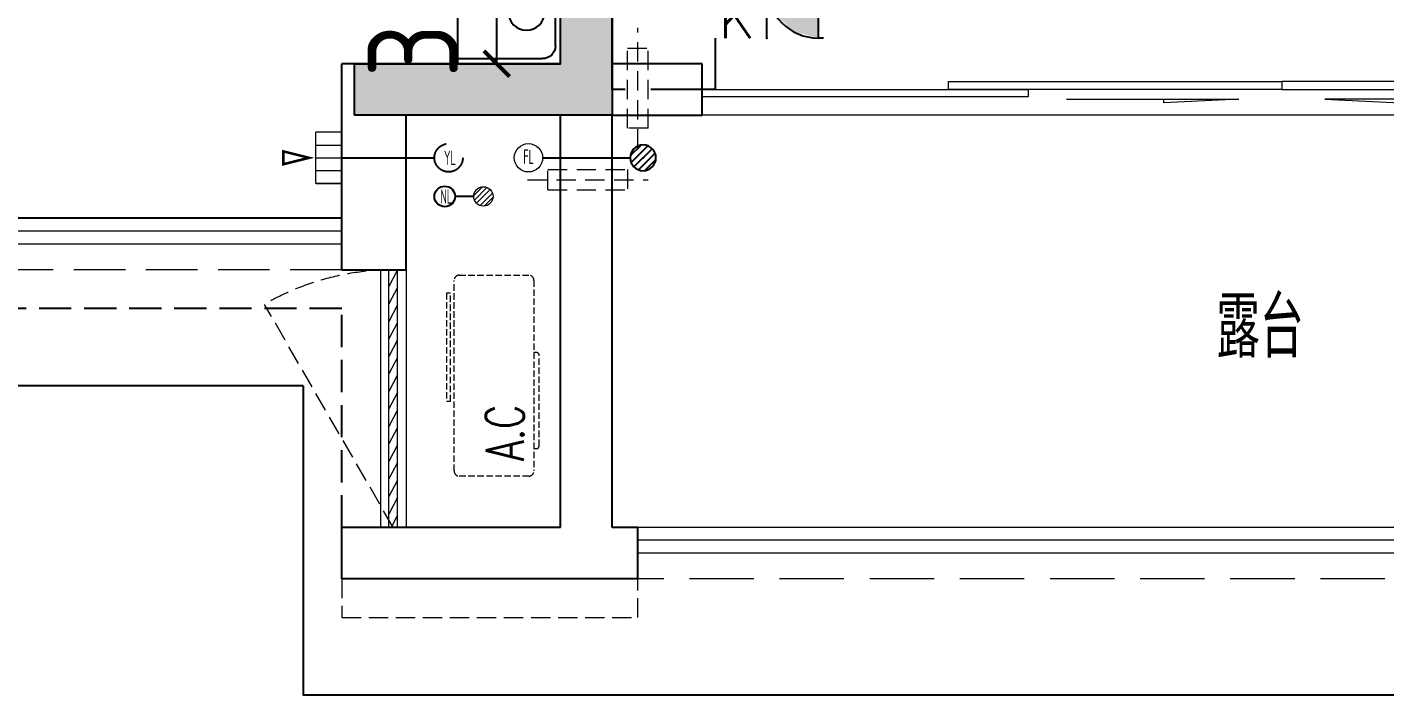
# Model space of a CAD drawing. Extents: x 3753737 to 4713801, y -857380 to 24339.
# Drawn here: x 4638777 to 4644049, y -768810 to -766217 of the extents above; entities that cross this region are included whole.
import ezdxf
from ezdxf.enums import TextEntityAlignment as Align

# ---------------------------------------------------------------- set-up
doc = ezdxf.new("R2010")
doc.units = 0
doc.header["$LTSCALE"] = 1000
doc.header["$MEASUREMENT"] = 0
for name, pattern in [('#P_--_20B1_001_t3$0$DASH', [0.35, 0.25, -0.1]), ('A户型$0$DASH', [0.35, 0.25, -0.1]), ('DASH', [0.35, 0.25, -0.1]), ('HIDDEN', [0.375, 0.25, -0.125])]:
    doc.linetypes.add(name, pattern=pattern)
doc.layers.get('0').update_dxf_attribs({"linetype": 'CONTINUOUS'})
doc.layers.get('Defpoints').update_dxf_attribs({"linetype": 'CONTINUOUS'})
for name, color, linetype in [('!!电气', 1, 'CONTINUOUS'), ('5fur', 175, 'CONTINUOUS'), ('COLU', 7, 'CONTINUOUS'), ('EQUIP-插座', 3, 'CONTINUOUS'), ('LVTRY', 252, 'CONTINUOUS'), ('ROOF', 183, 'CONTINUOUS'), ('S-砼墙填充', 251, 'CONTINUOUS'), ('VPIPE-凝结', 150, 'CONTINUOUS'), ('VPIPE-雨水', 4, 'DASH'), ('WALL', 252, 'CONTINUOUS'), ('看线', 185, 'CONTINUOUS'), ('管', 193, 'CONTINUOUS')]:
    doc.layers.add(name, color=color, linetype=linetype)
for name, color, linetype, lineweight in [('EQUIP_地漏', 7, 'CONTINUOUS', 18), ('PUB_TEXT', 7, 'CONTINUOUS', 20), ('VPIPE-废水', 31, 'TG_F', 18), ('WINDOW', 146, 'CONTINUOUS', 20), ('平面-分水线', 189, 'CONTINUOUS', 15), ('平面-栏杆', 56, 'CONTINUOUS', 15), ('平面-看线', 252, 'CONTINUOUS', 15), ('平面-空调室内机', 176, 'CONTINUOUS', 9), ('平面-空调预留孔', 252, 'CONTINUOUS', 15)]:
    doc.layers.add(name, color=color, linetype=linetype, lineweight=lineweight)
doc.styles.add('_TCH_DIM', font='SIMPLEX', dxfattribs={"bigfont": 'GBCBIG'})
doc.styles.add('_TEL_DIM', font='SIMPLEX', dxfattribs={"width": 0.8, "height": 3.5, "bigfont": 'HZTXT'})
doc.styles.get("Standard").update_dxf_attribs({"font": 'gbenor.shx', "bigfont": 'gbcbig.shx'})
doc.styles.add('TG_LINETYPE', font='SIMPLEX', dxfattribs={"width": 0.8, "height": 3, "bigfont": 'HZTXT'})
doc.linetypes.add('TG_F', pattern='A,2,-0.3,["F",TG_LINETYPE,S=0.1,R=0,X=-0.23,Y=-0.15],0', length=2.3)
doc.dimstyles.get("Standard").update_dxf_attribs({"dimscale": 100, "dimtxt": 3.5, "dimasz": 1, "dimexe": 2.5, "dimexo": 3, "dimgap": 1.5, "dimtad": 1, "dimdec": 0, "dimzin": 0, "dimdsep": 46, "dimtxsty": 'Standard', "dimblk": 'ARCHTICK', "dimcen": 0.09, "dimadec": 0, "dimazin": 0, "dimtfac": 1, "dimtdec": 0, "dimtix": 1, "dimtmove": 2, "dimatfit": 3, "dimfxl": 1, "dimtolj": 1, "dimtzin": 0, "dimarcsym": 0})

# ---------------------------------------------------------------- blocks, each defined once
blk = doc.blocks.new('$lvtry$00000171')
for p, q in [((-74.2, 10.6), (-10.6, 74.2)), ((-69.8, -27.4), (27.4, 69.8)), ((-53, -53), (53, 53)), ((-27.4, -69.8), (69.8, 27.4)), ((10.6, -74.2), (74.2, -10.6))]:
    blk.add_line(p, q)
blk.add_circle((0, 0), 75)
blk.add_point((0, 0))
blk = doc.blocks.new('$TwtSys$00000141')
at = {"color": 252}
for p, q in [((-47.1, 3.8), (-5, 45.9)), ((-47.1, 3.8), (-5, 45.9)), ((-43.6, -17.5), (17.5, 43.6)), ((-43.6, -17.5), (17.5, 43.6)), ((-33.2, -33.2), (33.2, 33.2)), ((-33.2, -33.2), (33.2, 33.2)), ((-16.2, -43.5), (43.8, 16.4)), ((-16.2, -43.5), (43.8, 16.4)), ((5.7, -46.1), (46.1, -5.7)), ((5.7, -46.1), (46.1, -5.7))]:
    blk.add_line(p, q, dxfattribs=at)
blk.add_circle((0, 0), 47, dxfattribs=at)
blk.add_circle((0, 0), 47, dxfattribs=at)
blk = doc.blocks.new('rtyryrtyeeretee')
at = {"layer": '平面-空调预留孔', "color": 252, "linetype": 'DASH', "ltscale": 0.1}
for p, q in [((669748.9, 343882), (669748.9, 343872)), ((669758.9, 343862), (670111.7, 343862)), ((670121.7, 343872), (670121.7, 343882))]:
    blk.add_line(p, q, dxfattribs=at)
blk.add_lwpolyline([(670352.8, 344221.1), (669933, 344221.1), (669933, 344206), (670352.8, 344206)], close=True, dxfattribs=at)
blk.add_lwpolyline([(670402, 343882), (669662, 343882, -0.414214), (669642, 343902), (669642, 344172, -0.414214), (669662, 344192), (670402, 344192, -0.414214), (670422, 344172), (670422, 343902, -0.414214)], format="xyb", close=True, dxfattribs=at)
for centre, start, end in [((669758.9, 343872), 180, 270), ((670111.7, 343872), 270, 0)]:
    blk.add_arc(centre, 10, start, end, dxfattribs=at)
at = {"layer": '平面-空调预留孔', "color": 252, "linetype": 'DASH', "ltscale": 0.1, "style": '_TCH_DIM', "width": 0.705882}
blk.add_text('A.C', height=146.88, dxfattribs=at).set_placement((669701.4, 343921.6))
blk = doc.blocks.new('dongkong')
at = {"layer": '平面-空调预留孔', "color": 8, "linetype": 'HIDDEN', "ltscale": 0.3}
for p, q in [((-603796, 210899.9), (-603796, 210431.5)), ((-603836, 210821), (-603836, 210510.8)), ((-603836, 210821), (-603756, 210821)), ((-603756, 210821), (-603756, 210510.8))]:
    blk.add_line(p, q, dxfattribs=at)
blk.add_lwpolyline([(-603756, 210510.8), (-603836, 210510.8)], dxfattribs=at)
blk = doc.blocks.new('dfgdfgsf')
at = {"layer": '5fur', "color": 252, "linetype": 'A户型$0$DASH'}
for p, q in [((2079391.6, -1255412.2), (2079391.6, -1254512.2)), ((2079791.6, -1254512.2), (2079791.6, -1255412.2)), ((2079791.6, -1255412.2), (2079391.6, -1255412.2))]:
    blk.add_line(p, q, dxfattribs=at)
blk = doc.blocks.new('DFSFSF')
at = {"layer": '平面-分水线'}
for p, q in [((697141.9, 775567.7), (697141.9, 775667.6)), ((697342.3, 775667.6), (697142.7, 775667.6)), ((697193.1, 775567.7), (697193.1, 775667.6)), ((697242.5, 775567.7), (697242.5, 775667.6)), ((697291.9, 775567.7), (697291.9, 775667.6)), ((697342.3, 775667.6), (697342.3, 775567.7)), ((697342.3, 775567.7), (697342.3, 775667.6)), ((697342.3, 775567.7), (697142.7, 775567.7))]:
    blk.add_line(p, q, dxfattribs=at)
blk = doc.blocks.new('DFGDGDGD')
at = {"layer": '平面-分水线', "const_width": 10}
blk.add_lwpolyline([(697267.5, 775440.7), (697242.5, 775540.7), (697217.5, 775440.7)], close=True, dxfattribs=at)
blk.add_blockref('DFSFSF', (0, 0))
blk = doc.blocks.new('GDGDGRD')
at = {"layer": 'S-砼墙填充'}
h = blk.add_hatch(color=252, dxfattribs=at)
h.dxf.hatch_style = 1
h.paths.add_polyline_path([(423216.6, 288315.4), (423216.6, 288515.4), (424016.6, 288515.4), (424016.6, 289965.4), (424216.6, 289965.4), (424216.6, 288315.4)])
at = {"layer": 'COLU', "color": 252}
blk.add_lwpolyline([(423216.6, 288315.4), (423216.6, 288515.4), (424016.6, 288515.4), (424016.6, 289965.4), (424216.6, 289965.4), (424216.6, 288315.4)], close=True, dxfattribs=at)
blk = doc.blocks.new('A$C3EB2330C')
at = {"layer": '管', "color": 252}
for p, q in [((0, 380), (330, 380)), ((380, 330), (380, 70)), ((330, 20), (0, 20))]:
    blk.add_line(p, q, dxfattribs=at)
blk.add_lwpolyline([(400, 400), (400, 0), (0, 0), (0, 400)], close=True, dxfattribs=at)
for centre, start, end in [((330, 330), 0, 90), ((330, 70), 270, 360)]:
    blk.add_arc(centre, 50, start, end, dxfattribs=at)
blk.add_ellipse((267.5, 200), major_axis=(-49.5, -49.5), ratio=1, start_param=-0.785398, end_param=5.497787, dxfattribs=at)
blk = doc.blocks.new('$DorLib2D$00000138')
at = {"color": 0, "linetype": 'Continuous'}
for p, q in [((-0.2875, 0), (-0.2875, 0.1538)), ((-0.2875, 0.1538), (0, 0.1538)), ((0, 0.1538), (0, 0)), ((0.2875, 0.1538), (0, 0.1538)), ((0.2875, 0), (0.2875, 0.1538)), ((-0.5, -0.1399), (-0.5, 0)), ((-0.5, 0), (-0.2188, 0)), ((0, 0), (-0.2875, 0)), ((-0.2188, 0), (-0.2188, -0.1399)), ((0, 0), (0.2875, 0)), ((0.2188, 0), (0.2188, -0.1399)), ((0.5, 0), (0.2188, 0)), ((0.5, 0), (0.5, -0.1946)), ((0.5, -0.1399), (0.5, 0)), ((-0.2188, -0.1399), (-0.5, -0.1399)), ((0.2188, -0.1399), (0.5, -0.1399)), ((-0.1857, -0.186), (-0.037, -0.186)), ((-0.037, -0.186), (-0.1019, -0.2583)), ((-0.1019, -0.2583), (-0.1019, -0.186)), ((0.1857, -0.186), (0.037, -0.186)), ((0.037, -0.186), (0.1019, -0.2583)), ((0.1019, -0.2583), (0.1019, -0.186))]:
    blk.add_line(p, q, dxfattribs=at)
blk = doc.blocks.new('$WINLIB2D$00000039')
at = {"color": 0}
for points in [[(-0.5, 0.5), (-0.5, -0.5)], [(0.5, 0.5), (-0.5, 0.5)], [(0.5, -0.5), (0.5, 0.5)], [(-0.5, 0.1667), (0.5, 0.1667)], [(-0.3839, -0.1667), (-0.448, 0.1667)], [(-0.3159, -0.1667), (-0.38, 0.1667)], [(-0.2479, -0.1667), (-0.312, 0.1667)], [(-0.1799, -0.1667), (-0.244, 0.1667)], [(-0.1119, -0.1667), (-0.176, 0.1667)], [(-0.0439, -0.1667), (-0.108, 0.1667)], [(0.0241, -0.1667), (-0.04, 0.1667)], [(0.0921, -0.1667), (0.028, 0.1667)], [(0.16, -0.1667), (0.0959, 0.1667)], [(0.228, -0.1667), (0.1639, 0.1667)], [(0.296, -0.1667), (0.2319, 0.1667)], [(0.364, -0.1667), (0.2999, 0.1667)], [(0.432, -0.1667), (0.3679, 0.1667)], [(0.5, -0.1667), (0.4359, 0.1667)], [(-0.4519, -0.1667), (-0.5, 0.0836)], [(-0.5, -0.1667), (0.5, -0.1667)], [(0.5, -0.5), (-0.5, -0.5)]]:
    blk.add_lwpolyline(points, dxfattribs=at)
blk = doc.blocks.new('A$C100F5A36')
at = {"layer": 'ROOF', "color": 252, "ltscale": 0.8}
for points in [[(14202.5, -18232.4), (11102.5, -18232.4), (11102.5, -9232.4), (13052.5, -9232.4), (13052.5, -8232.4), (19902.5, -8232.4)], [(14352.5, -17582.4), (11902.5, -17582.4), (11902.5, -9882.4), (13702.5, -9882.4), (13702.5, -8882.4), (19902.5, -8882.4)]]:
    blk.add_lwpolyline(points, dxfattribs=at)
at = {"layer": 'VPIPE-凝结', "color": 252}
blk.add_line((14352.5, -17347.4), (14712.5, -17347.4), dxfattribs=at)
at = {"layer": 'VPIPE-凝结', "color": 252, "ltscale": 0.1}
blk.add_line((15132.5, -17347.4), (15472.5, -17347.4), dxfattribs=at)
blk.add_lwpolyline([(14864.9, -17497.4), (14792.5, -17497.4)], dxfattribs=at)
at = {"layer": 'VPIPE-凝结', "color": 252}
blk.add_circle((14752.5, -17497.4), 40, dxfattribs=at)
at = {"layer": 'VPIPE-废水', "color": 252}
blk.add_circle((15077.5, -17347.4), 55, dxfattribs=at)
at = {"layer": 'VPIPE-雨水', "color": 252}
blk.add_circle((14767.5, -17347.4), 55, dxfattribs=at)
at = {"layer": 'WALL', "color": 252}
for p, q in [((15202.5, -16982.4), (15202.5, -12482.4)), ((15402.5, -16982.4), (15402.5, -12682.4)), ((15202.5, -16982.4), (14352.5, -16982.4)), ((14352.5, -17782.4), (14352.5, -16982.4)), ((15752.5, -16982.4), (15402.5, -16982.4)), ((15752.5, -17182.4), (15752.5, -16982.4)), ((15202.5, -17182.4), (14602.5, -17182.4)), ((14602.5, -17782.4), (14602.5, -17182.4)), ((15202.5, -18782.4), (15202.5, -17182.4)), ((15402.5, -17182.4), (15752.5, -17182.4)), ((15402.5, -18782.4), (15402.5, -17182.4)), ((14352.5, -17782.4), (14602.5, -17782.4)), ((15202.5, -18782.4), (14352.5, -18782.4)), ((14352.5, -18982.4), (14352.5, -18782.4)), ((15502.5, -18782.4), (15402.5, -18782.4)), ((15502.5, -18982.4), (15502.5, -18782.4)), ((15302.5, -18982.4), (14352.5, -18982.4)), ((15502.5, -18982.4), (15302.5, -18982.4))]:
    blk.add_line(p, q, dxfattribs=at)
at = {"layer": 'WINDOW', "color": 252}
blk.add_line((20252.5, -17182.4), (15752.5, -17182.4), dxfattribs=at)
at = {"layer": 'WINDOW', "color": 252, "linetype": 'DASH', "ltscale": 0.3}
blk.add_lwpolyline([(14552.5, -18782.4), (14052.5, -17916.4, -0.131652), (14552.5, -17782.4)], format="xyb", dxfattribs=at)
at = {"layer": '平面-栏杆', "color": 252}
for points in [[(14352.5, -17682.4), (11802.5, -17682.4), (11802.5, -9782.4), (13602.5, -9782.4), (13602.5, -8782.4), (19902.5, -8782.4)], [(14352.5, -17632.4), (11852.5, -17632.4), (11852.5, -9832.4), (13652.5, -9832.4), (13652.5, -8832.4), (19902.5, -8832.4)], [(20152.5, -18832.4), (15502.5, -18832.4)], [(20152.5, -18882.4), (15502.5, -18882.4)]]:
    blk.add_lwpolyline(points, dxfattribs=at)
at = {"layer": '平面-看线', "color": 252, "linetype": 'DASH', "ltscale": 0.8}
blk.add_lwpolyline([(14352.5, -17782.4), (11702.5, -17782.4), (11702.5, -9682.4), (13502.5, -9682.4), (13502.5, -8682.4), (19902.5, -8682.4)], dxfattribs=at)
at = {"layer": '平面-看线', "color": 252}
blk.add_lwpolyline([(20152.5, -18782.4), (15502.5, -18782.4)], dxfattribs=at)
at = {"layer": '平面-看线', "color": 252, "linetype": 'DASH', "ltscale": 0.3}
blk.add_lwpolyline([(14352.5, -18982.4), (14352.5, -19132.4), (15502.5, -19132.4), (15502.5, -18982.4)], dxfattribs=at)
at = {"layer": '平面-看线', "color": 252, "linetype": 'DASH'}
blk.add_lwpolyline([(20152.5, -18982.4), (15502.5, -18982.4)], dxfattribs=at)
at = {"layer": '看线', "color": 252, "linetype": '#P_--_20B1_001_t3$0$DASH', "ltscale": 0.5}
blk.add_lwpolyline([(14352.5, -18782.4), (14352.5, -17932.4), (11402.5, -17932.4), (11402.5, -9532.4), (13352.5, -9532.4), (13352.5, -8532.4), (19902.5, -8532.4)], dxfattribs=at)
at = {"layer": '看线', "color": 252}
blk.add_lwpolyline([(14202.5, -18232.4), (14202.5, -19432.4), (34552.5, -19432.4), (34552.5, -17932.4), (36802.5, -17932.4)], dxfattribs=at)
at = {"color": 252}
blk.add_blockref('GDGDGRD', (-408814.1, -305497.8), dxfattribs=at)
for name, p, rotation in [('DFGDGDGD', (-761315.1, 679895.1), 270), ('rtyryrtyeeretee', (358981, -688225.3), 90)]:
    blk.add_blockref(name, p, dxfattribs=dict(at, rotation=rotation))
at = {"layer": 'EQUIP_地漏', "color": 252, "xscale": -0.8, "yscale": -0.8, "zscale": 0.8, "rotation": 180}
blk.add_blockref('$TwtSys$00000141', (14902.5, -17497.4), dxfattribs=at)
at = {"layer": 'LVTRY', "color": 252, "xscale": -0.6666666667107825, "yscale": 0.6666666667107825, "rotation": 90.00000000602213}
blk.add_blockref('$lvtry$00000171', (15522.5, -17347.4), dxfattribs=at)
at = {"layer": 'WINDOW', "color": 252}
blk.add_blockref('dfgdfgsf', (-2063989.1, 1238329.8), dxfattribs=at)
for name, p, xscale, yscale, zscale, rotation in [('$DorLib2D$00000138', (18002.5, -17082.4), 4500.011420609546, -200, 4500.011420609546, 179.9999999989443), ('$WINLIB2D$00000039', (14552.5, -18282.4), -1000, -100, -1000, 270)]:
    blk.add_blockref(name, p, dxfattribs=dict(at, xscale=xscale, yscale=yscale, zscale=zscale, rotation=rotation))
at = {"layer": '平面-空调室内机', "color": 252, "ltscale": 0.3}
for p, rotation in [((-588293.6, 193588.4), 180), ((225973.2, 586363.6), 89.99999999999999)]:
    blk.add_blockref('dongkong', p, dxfattribs=dict(at, rotation=rotation))
at = {"layer": '管', "color": 252, "xscale": -1, "rotation": 180}
blk.add_blockref('A$C3EB2330C', (14802.5, -16582.4), dxfattribs=at)
at = {"layer": 'PUB_TEXT', "color": 252, "width": 0.6}
for s, p in [('YL', (14749.3, -17375.4)), ('FL', (15057.7, -17371.2)), ('NL', (14735.7, -17525.4))]:
    blk.add_text(s, height=56, dxfattribs=at).set_placement(p)
at = {"layer": 'PUB_TEXT', "color": 252}
blk.add_text('露台', height=236.31, dxfattribs=at).set_placement((17747.4, -18123.1))
blk = doc.blocks.new('$equip$00001764')
for p, q in [((-0.5, 1.05), (-0.5, 1)), ((-0.5, 1), (0.5, 1)), ((0.5, 1.05), (0.5, 1)), ((0.5, 0.5), (-0.5, 0.5)), ((0, 0.5), (0, 0))]:
    blk.add_line(p, q)
blk.add_arc((0, 1), 0.5, 180, 0)
for p in [(-0.5, 0.5), (0.5, 0.5), (0, 0)]:
    blk.add_point(p)
for points in [[(0.433, 0.75), (-0.433, 0.75), (0.5, 1), (-0.5, 1)], [(0.25, 0.567), (-0.25, 0.567), (0.433, 0.75), (-0.433, 0.75)], [(0, 0.5), (0, 0.5), (0.25, 0.567), (-0.25, 0.567)]]:
    blk.add_solid(points)
at = {"color": 7, "style": '_TEL_DIM'}
blk.add_attdef('$TEXT$', text='', height=0.4, dxfattribs=at).set_placement((0.303, 0.211), align=Align.MIDDLE_CENTER)
at = {"color": 7, "style": '_TEL_DIM', "flags": 1}
blk.add_attdef('A', text='', height=0.00002, dxfattribs=at).set_placement((0, 0), align=Align.MIDDLE_CENTER)
blk = doc.blocks.new('_ArchTick')
at = {"color": 0, "linetype": 'ByBlock', "const_width": 0.15}
blk.add_lwpolyline([(-0.5, -0.5), (0.5, 0.5)], dxfattribs=at)
blk = doc.blocks.new('*D295')
at = {"layer": '!!电气', "color": 0, "lineweight": -2, "transparency": 16777216}
for p, q in [((4640748.6, -766059.6), (4640350.6, -766059.6)), ((4640600.6, -766359.6), (4640600.6, -766059.6)), ((4640748.6, -766359.6), (4640350.6, -766359.6))]:
    blk.add_line(p, q, dxfattribs=at)
at = {"layer": 'Defpoints', "color": 0, "transparency": 16777216}
for p in [(4640600.6, -766059.6), (4641048.6, -766059.6), (4641048.6, -766359.6)]:
    blk.add_point(p, dxfattribs=at)
at = {"layer": '!!电气', "color": 0, "lineweight": -2, "transparency": 16777216, "xscale": 100, "yscale": 100, "zscale": 100}
for p, rotation in [((4640600.6, -766059.6), 90), ((4640600.6, -766359.6), 270)]:
    blk.add_blockref('_ArchTick', p, dxfattribs=dict(at, rotation=rotation))
at = {"layer": '!!电气', "color": 0, "transparency": 16777216, "insert": (4640275.6, -766104), "char_height": 350, "attachment_point": 5, "rotation": 90}
blk.add_mtext('\\A1;300', dxfattribs=at)

msp = doc.modelspace()

# ---------------------------------------------------------------- block references
at = {"layer": '!!电气'}
msp.add_blockref('A$C100F5A36', (4625646.2, -749377.2), dxfattribs=at)

# ---------------------------------------------------------------- next in the draw order: block references
at = {"layer": 'EQUIP-插座', "color": 4}
ref = msp.add_blockref('$equip$00001764', (4641448.6, -766059.6), dxfattribs=dict(at, xscale=400, yscale=400, zscale=400, rotation=270))
ref.add_attrib('$TEXT$', 'K', dxfattribs={"layer": '0', "color": 7, "height": 160, "style": '_TEL_DIM'}).set_placement((4641533, -766180.8), align=Align.MIDDLE_CENTER)

# ---------------------------------------------------------------- next in the draw order: dimensions: what is measured, and where the dimension line sits
at = {"layer": '!!电气', "color": 1}
dim = msp.add_linear_dim(base=(4640600.6, -766059.6), p1=(4641048.6, -766359.6), p2=(4641048.6, -766059.6), angle=90, dimstyle='Standard', override={"dimzin": 8}, dxfattribs=at)
dim.commit()
dim.dimension.update_dxf_attribs({"geometry": '*D295', "text_midpoint": (4640275.6, -766104), "dimtype": 128})

doc.saveas('drawing.dxf')
